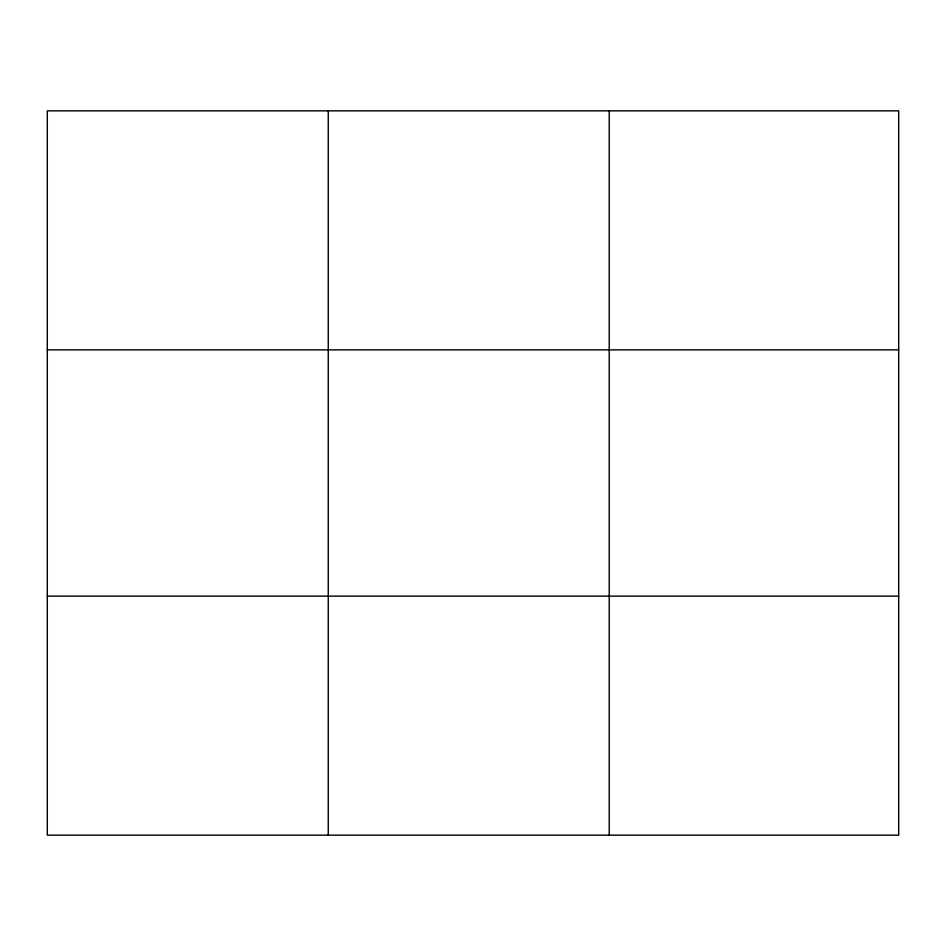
<?xml version="1.0" encoding="UTF-8"?>
<svg xmlns="http://www.w3.org/2000/svg" width="946" height="946" viewBox="0 0 946 946"><rect width="100%" height="100%" fill="white"/><g stroke="black" fill="none" stroke-linecap="round" stroke-linejoin="round"><path stroke-width="1.42" d="M328.262 835.152L328.262 110.848M609.224 835.152L609.224 110.848M898.7 596.134L898.7 835.152L47.3 835.152L47.3 110.848L898.7 110.848L898.7 596.134L47.3 596.134M47.3 349.866L898.7 349.866"/></g></svg>
